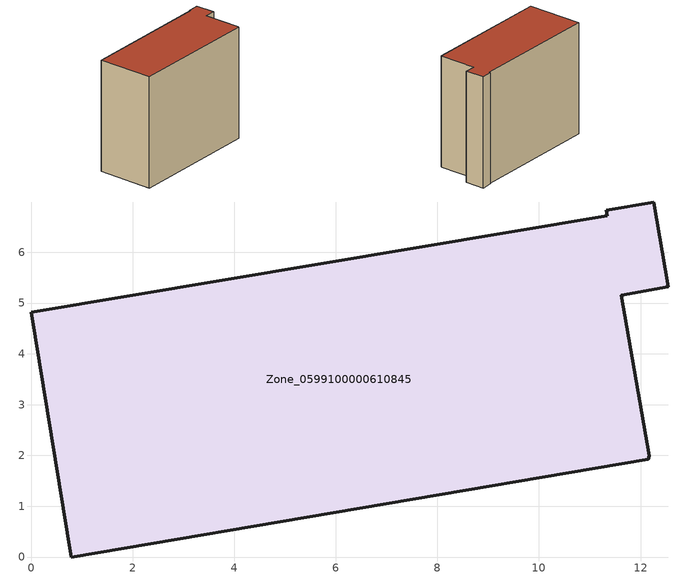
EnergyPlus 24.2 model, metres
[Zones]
Zone_0599100000610845
 floor ground (C_G): 11.33,6.83 12.26,6.99 12.55,5.32 11.62,5.15 12.17,1.99 12.15,1.92 0.79,0 0,4.82 11.35,6.72 z0
 wall outside (C_F): 0.79,0 12.15,1.92 12.17,1.99 11.62,5.15 12.55,5.32 12.26,6.99 11.33,6.83 11.35,6.72 0,4.82 0.79,0 z0:9.85
 roof outside (C_R): 12.55,5.32 12.26,6.99 11.33,6.83 11.35,6.72 0,4.82 0.79,0 12.15,1.92 12.17,1.99 11.62,5.15 z9.85
[BUILDING]
Pand.0599100000610845: North Axis=0; Terrain=City; Loads Convergence Tolerance Value=0.04; Temperature Convergence Tolerance Value=0.4; Solar Distribution=FullExterior; Maximum Number of Warmup Days=25; Minimum Number of Warmup Days=1
[Site:Location]
Rotterdam.The.Hague.AP_ZH_NLD Design_Conditions: Latitude=51.96; Longitude=4.45; Time Zone=1; Elevation=-4.5
[SITE:GROUNDTEMPERATURE:BUILDINGSURFACE]
18, 18, 18, 18, 18, 18, 18, 18, 18, 18, 18, 18
[MATERIAL] Thermal Absorptance=0.9; Solar Absorptance=0.7; Visible Absorptance=0.7
Name | Roughness | Thickness | Conductivity | Density | Specific Heat
G.TI.1946 | MediumSmooth | 0.15 | 1 | 540 | 1210
F.TI.1946 | Rough | 0.3 | 0.857143 | 1920 | 840
R.TI.1946 | MediumRough | 0.2 | 0.1 | 1500 | 1000
[CONSTRUCTION]
C_G: G.TI.1946
C_F: F.TI.1946
C_R: R.TI.1946
[ZONE]
Zone_0599100000610845: Type=1; Multiplier=1; Ceiling Height=Autocalculate; Volume=Autocalculate; Floor Area=autocalculate; Part of Total Floor Area=Yes
[ZONEINFILTRATION:DESIGNFLOWRATE]
Infil_Zone_0599100000610845: Zone or ZoneList or Space or SpaceList=Zone_0599100000610845; Schedule=AlwaysOn; Design Flow Rate Calculation Method=Flow/Area; Flow Rate per Floor Area=0.003; Constant Term Coefficient=1; Temperature Term Coefficient=0; Velocity Term Coefficient=0; Velocity Squared Term Coefficient=0
[HVACTEMPLATE:ZONE:IDEALLOADSAIRSYSTEM]
Zone_0599100000610845: Maximum Heating Supply Air Temperature=50; Minimum Cooling Supply Air Temperature=13; Maximum Heating Supply Air Humidity Ratio=0.0156; Minimum Cooling Supply Air Humidity Ratio=0.0077; Heating Limit=NoLimit; Cooling Limit=NoLimit; Dehumidification Control Type=ConstantSensibleHeatRatio; Cooling Sensible Heat Ratio=0.7; Dehumidification Setpoint=60; Humidification Control Type=None; Humidification Setpoint=30; Outdoor Air Method=None; Outdoor Air Flow Rate per Person=0.00944; Outdoor Air Flow Rate per Zone Floor Area=0; Outdoor Air Flow Rate per Zone=0; Demand Controlled Ventilation Type=None; Outdoor Air Economizer Type=NoEconomizer; Heat Recovery Type=None; Sensible Heat Recovery Effectiveness=0.7; Latent Heat Recovery Effectiveness=0.65
[ZONECONTROL:THERMOSTAT]
ThermostatControl_Zone_0599100000610845: Zone or ZoneList=Zone_0599100000610845; Control Type Schedule=DualSetpointControlType; Control 1=Thermostat_Zone_0599100000610845; Temperature Difference Between Cutout And Setpoint=0
[THERMOSTATSETPOINT:DUALSETPOINT]
Thermostat_Zone_0599100000610845: Heating Setpoint Temperature Schedule=HeatingSetpoint_Zone_0599100000610845; Cooling Setpoint Temperature Schedule=CoolingSetpoint_Zone_0599100000610845
[SCHEDULE:COMPACT]
HeatingSetpoint_Zone_0599100000610845: Through: 12/31, For: AllDays, Until: 24:00, 21
CoolingSetpoint_Zone_0599100000610845: Through: 12/31, For: AllDays, Until: 24:00, 24
DualSetpointControlType: Through: 12/31, For: AllDays, Until: 24:00, 4
AlwaysOn: Through: 12/31, For: AllDays, Until: 24:00, 1
